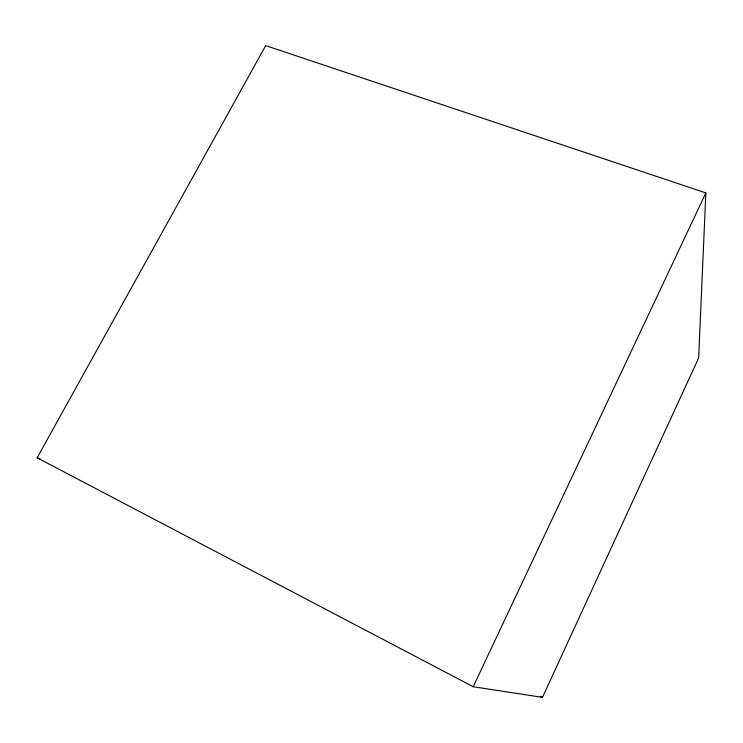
<?xml version="1.0" encoding="UTF-8"?>
<svg xmlns="http://www.w3.org/2000/svg" width="743" height="743" viewBox="0 0 743 743"><rect width="100%" height="100%" fill="white"/><g stroke="black" fill="none" stroke-linecap="round" stroke-linejoin="round"><path stroke-width="1.11" d="M705.85 192.901L698.643 357.977L542.474 697.371L473.198 686.727L37.15 457.799L265.706 45.629L705.85 192.901L473.198 686.727M37.15 457.799L40.382 459.109M540.412 696.312L542.474 697.371"/></g></svg>
